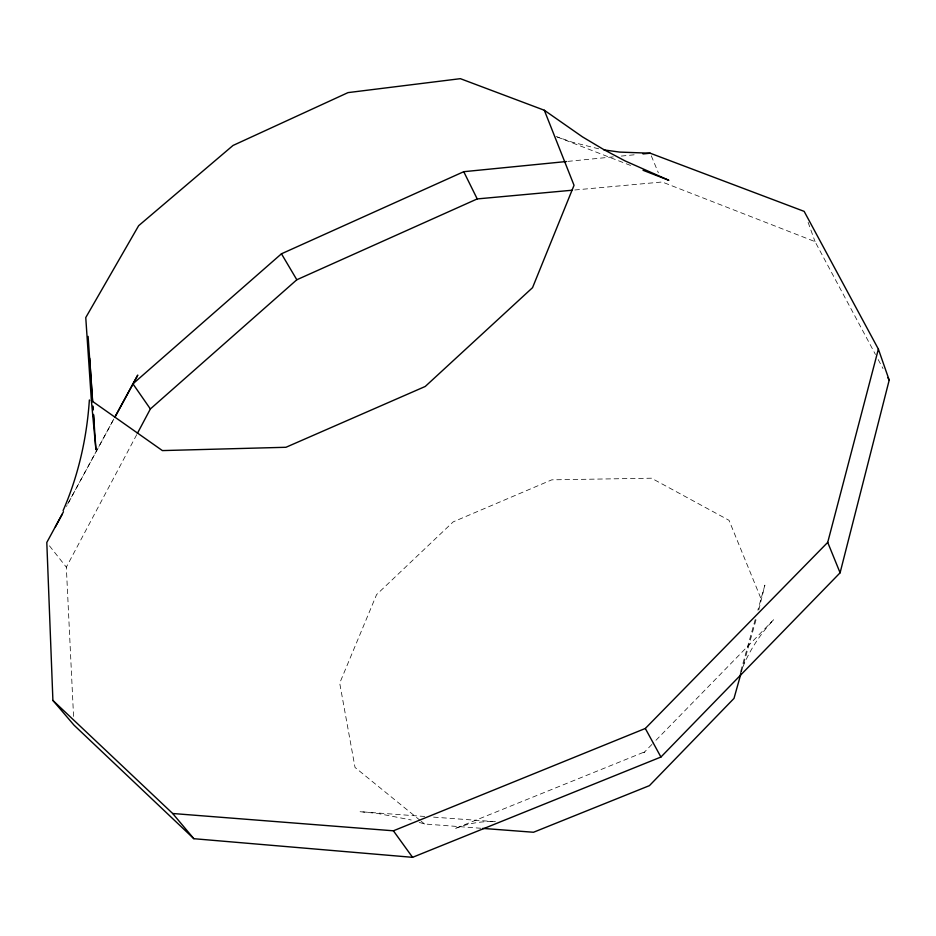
<?xml version="1.0" encoding="UTF-8"?>
<svg xmlns="http://www.w3.org/2000/svg" width="936" height="936" viewBox="0 0 936 936"><rect width="100%" height="100%" fill="white"/><g stroke="black" fill="none" stroke-linecap="round" stroke-linejoin="round"><path stroke-width="0.7" stroke-dasharray="4.68 3.51" d="M758.803 609.862L764.876 585.129L757.867 610.143M740.727 671.276L755.527 618.474M741.476 671.709L756.44 618.298M740.025 674.493C747.08 653.901 759.073 635.263 773.932 619.445L652.93 743.395M73.558 716.426L66.327 567.169L136.703 434.69M67.638 504.094L114.18 418.38L66.456 506.458M651.912 744.436L643.781 752.778L645.618 751.479L454.557 828.793C467.52 823.516 481.549 820.907 495.565 821.703L433.438 817.116M567.824 161.378L614.086 156.792M621.317 156.078L637.217 154.499M574.786 189.985L662.162 181.994L815.045 241.628L875.464 354.487M424.78 816.473L359.763 811.676L377.594 813.431L411.22 819.995M419.234 822.393L424.57 823.996L481.221 828.29M598.677 148.812L572.2 142.167L556.101 136.551M557.458 137.089L633.532 166.585M420.077 820.345L355.025 767.45L339.709 683.128L376.6 594.582L453.2 521.867L551.795 479.84L651.479 478.202L729.027 520.311L761.553 600.034M421.2 821.258L424.57 823.996M49.468 545.84L66.327 567.169M878.214 359.611L883.022 368.597M651.304 155.832L658.359 172.832M808.119 222.37L815.045 241.628"/><path stroke-width="1.4" d="M89.365 399.953C86.861 437.978 78.332 475.663 63.086 510.623M63.472 511.77L46.8 542.47L52.907 700.444L73.979 725.119L193.869 838.703L412.565 857.329L660.921 757.037L840.095 572.797L889.2 380.133L878.377 349.116L804.153 211.372L650.227 153.211L619.562 152.088L603.942 149.9M52.907 700.444L172.68 813.501L393.401 830.805L645.313 728.465L827.716 542.389L878.377 349.116M741.09 673.113L734 698.408L649.42 785.643L533.508 832.256L482.672 828.395M137.381 433.403L150.368 408.962L296.817 279.759L477.22 198.923L571.873 190.254M114.871 417.105L137.779 375.09L114.929 417.175M55.376 526.863L62.302 514.11M566.374 161.53L463.741 171.697L281.455 253.796L132.935 383.842L150.368 408.962M642.997 153.925L650.227 153.211M643.032 170.282L668.842 180.285L625.131 160.945L603.65 149.514L582.461 136.867L544.319 110.249L460.372 78.671L348.016 92.617L233.017 145.466L138.645 225.693L85.761 317.573L91.377 400.561L95.928 449.631L93.553 414.777M91.377 400.561L162.396 450.59L285.96 447.279L425.248 386.463L532.537 287.668L574.037 185.305L544.319 110.249M172.68 813.501L193.869 838.703M393.401 830.805L412.565 857.329M281.455 253.796L296.817 279.759M645.313 728.465L660.921 757.037M887.831 377.571L889.2 380.133M463.741 171.697L477.22 198.923M827.716 542.389L840.095 572.797M89.68 358.16L92.652 401.719M92.956 406.072L93.155 408.974M88.113 336.387L92.547 401.415M92.933 407.195L93.132 410.085M93.436 414.414L94.021 423.084"/></g></svg>
